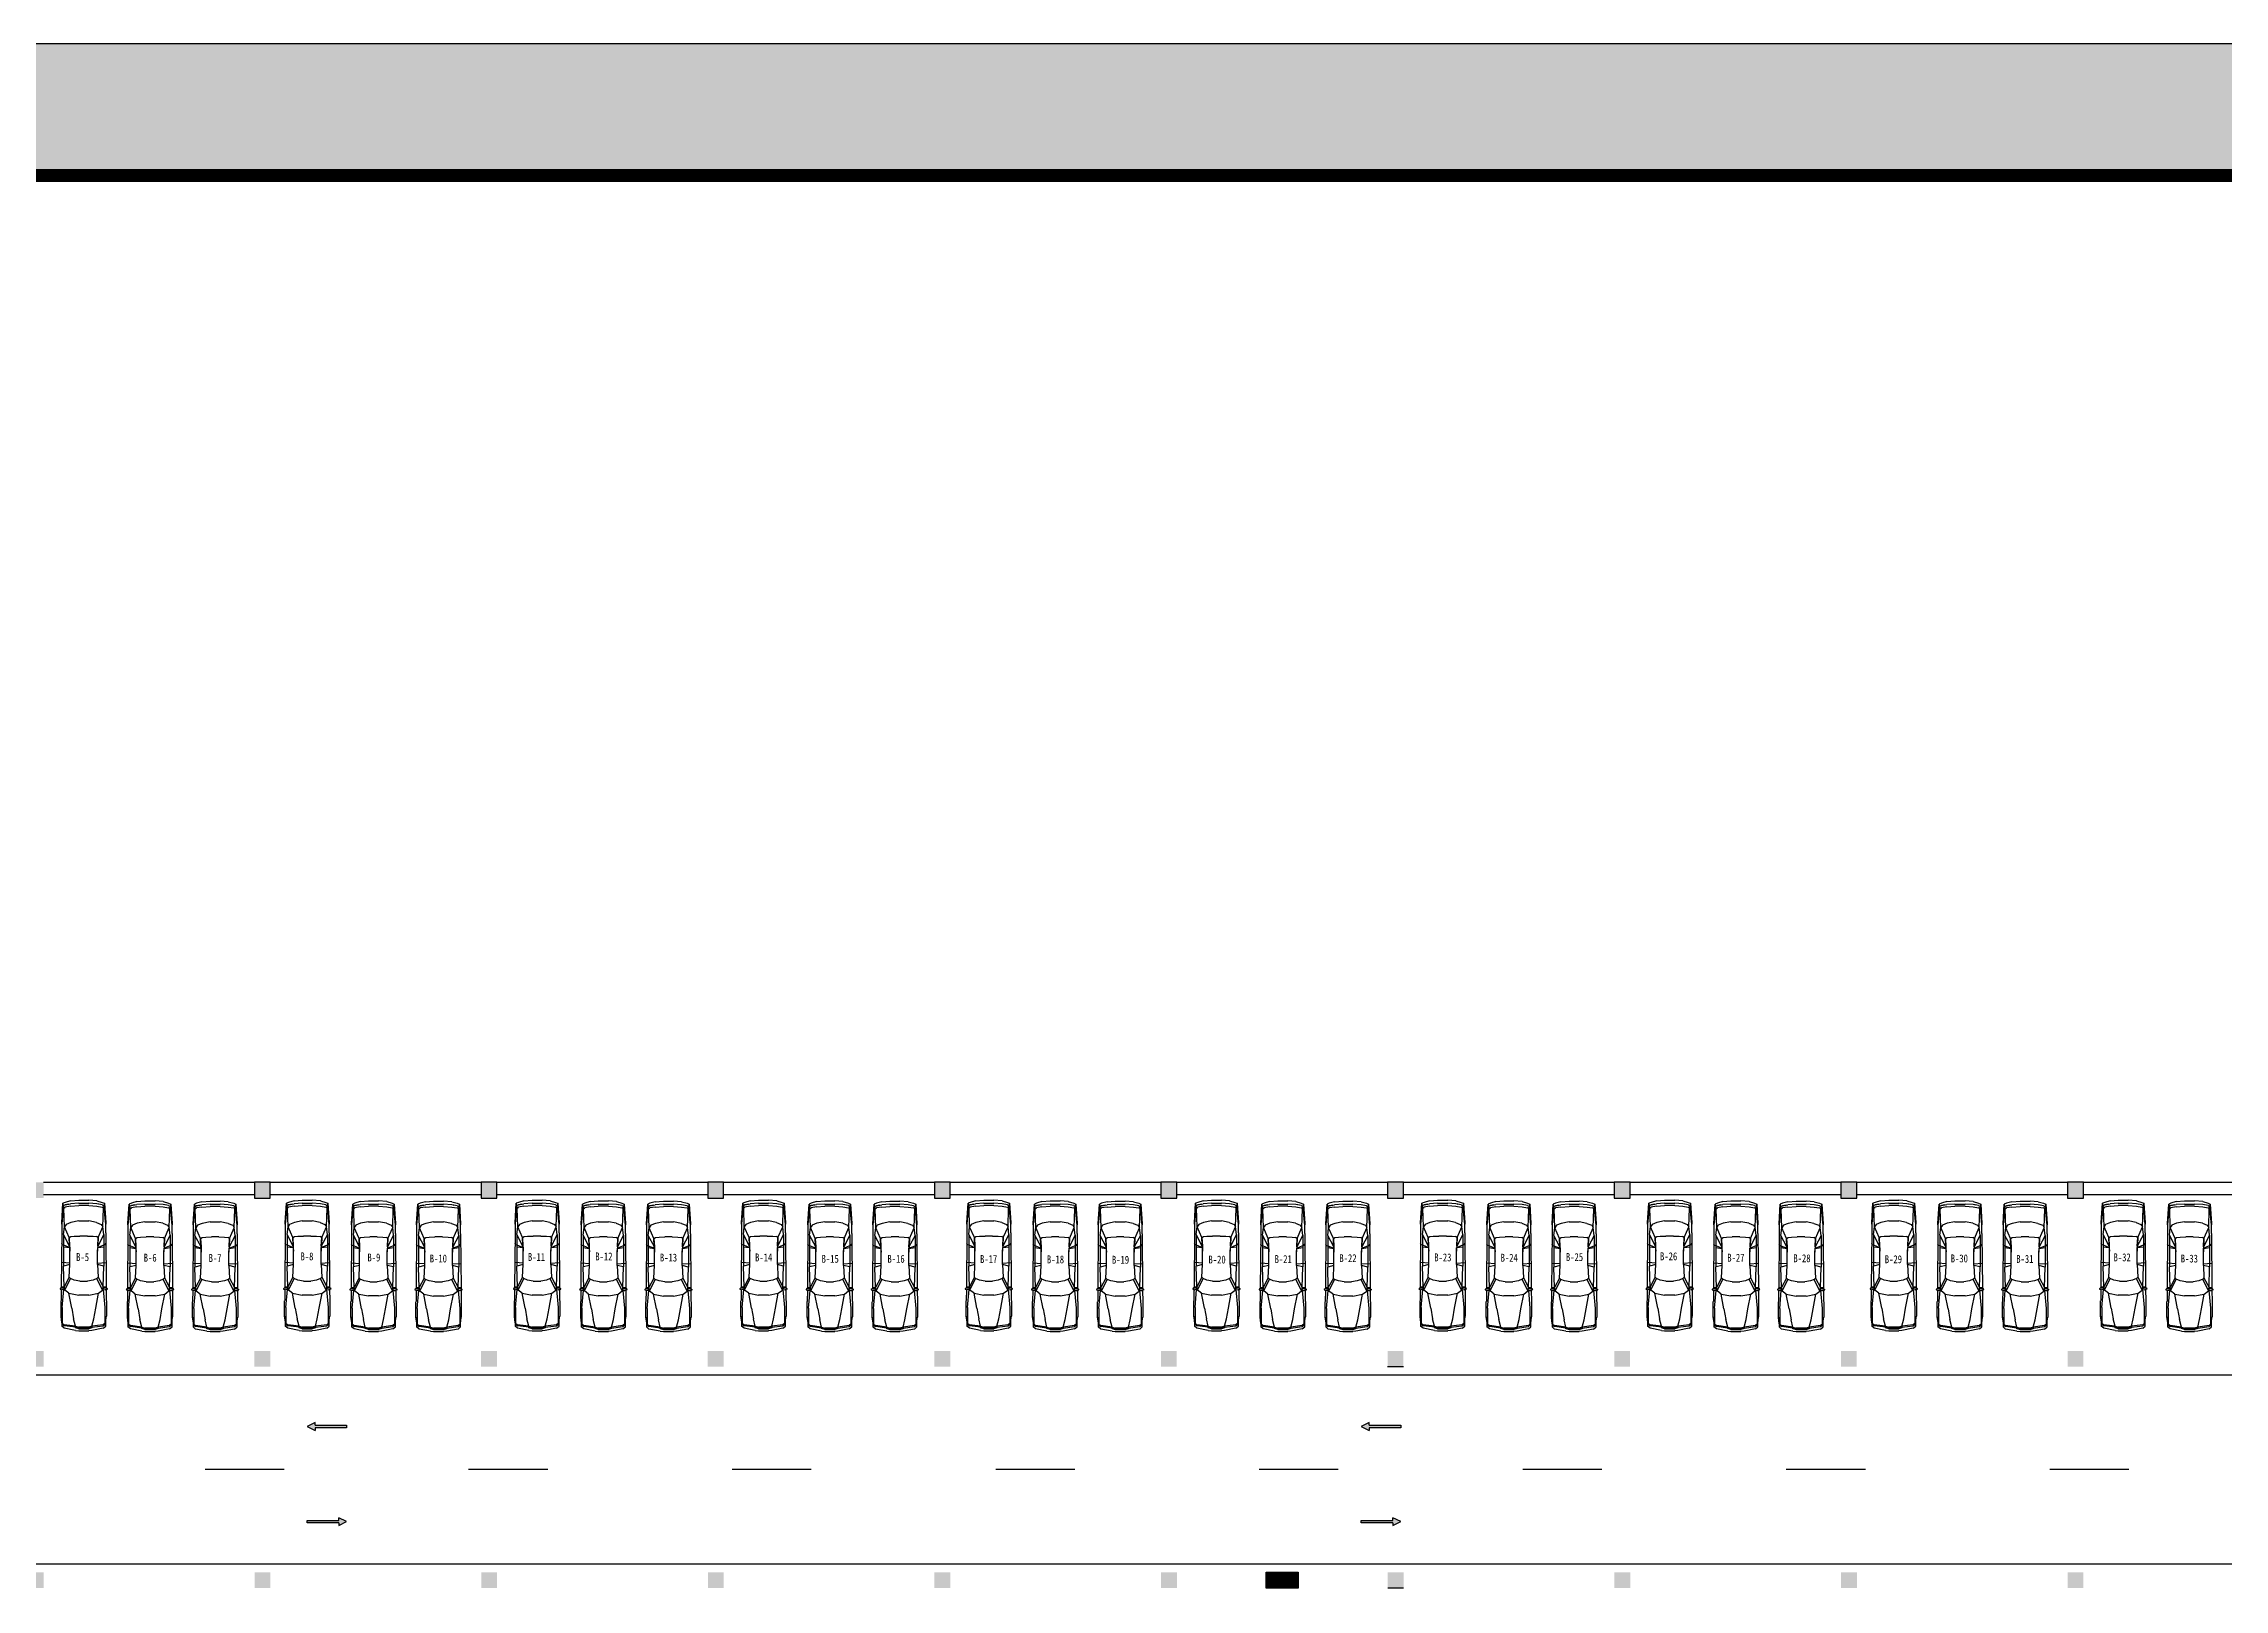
# Model space of a CAD drawing. Extents: x -266505272703 to 7385419, y -354256 to 107640740655.
# Drawn here: x 3563073 to 3645824, y 7610 to 66244 of the extents above; entities that cross this region are included whole.
import ezdxf

# ---------------------------------------------------------------- set-up
doc = ezdxf.new("R2010")
doc.units = 0
doc.header["$LTSCALE"] = 1000
for name, color, linetype in [('jb1', 42, 'Continuous'), ('PUB_TEXT', 7, 'Continuous'), ('QC', 8, 'Continuous'), ('图框', 6, 'Continuous'), ('图框图层', 30, 'Continuous'), ('红线', 1, 'Continuous')]:
    doc.layers.add(name, color=color, linetype=linetype)
doc.styles.get("Standard").update_dxf_attribs({"font": 'rs.shx', "bigfont": 'hztxt.shx'})
doc.styles.add('STYLE2', font='NSimSun.ttf', dxfattribs={"width": 0.8})

# ---------------------------------------------------------------- blocks, each defined once
blk = doc.blocks.new('*U27')
at = {"layer": '图框图层'}
blk.add_lwpolyline([(0, 0), (0, 420500), (594500, 420500), (594500, 0)], close=True, dxfattribs=at)
blk.add_lwpolyline([(12500, 415500, 500, 500, 0), (12500, 5000, 500, 500, 0), (589500, 5000, 500, 500, 0), (589500, 415500, 500, 500, 0)], format="xyseb", close=True, dxfattribs=at)
blk = doc.blocks.new('M_F27')
for p, q in [((-2389, 824), (-1610, 874)), ((-2389, 824), (-1560, 874)), ((-1560, 874), (-2212, 815)), ((-1560, 874), (-1660, 862)), ((-1208, 874), (-1610, 874)), ((-1208, 874), (980, 889)), ((-743, 849), (-793, 874)), ((-2, 547), (-27, 877)), ((941, 773), (941, 874)), ((980, 902), (995, 790)), ((980, 790), (980, 898)), ((984, 905), (1020, 939)), ((1036, 935), (1062, 857)), ((1051, 889), (1497, 893)), ((1506, 899), (2121, 899)), ((2272, 876), (2121, 899)), ((2272, 876), (2272, 874)), ((2437, 851), (2272, 876)), ((2511, 874), (2287, 874)), ((2511, 874), (2450, 850)), ((2599, 773), (2511, 874)), ((-2489, 522), (-2514, 196)), ((-2514, -206), (-2514, 196)), ((-2489, 522), (-2426, 736)), ((-2426, 736), (-2389, 824)), ((-2264, 812), (-2389, 824)), ((-2364, 522), (-2389, 196)), ((-2389, -206), (-2389, 196)), ((-2326, 736), (-2364, 522)), ((-2326, 736), (-2351, 596)), ((-2351, 594), (-2351, 596)), ((-2326, 736), (-2288, 811)), ((-2301, 196), (-2276, 522)), ((-2301, 196), (-2301, -206)), ((-2200, 786), (-2288, 811)), ((-2276, 522), (-2238, 736)), ((-2200, 786), (-2238, 736)), ((-2208, 815), (-2211, 814)), ((-1660, 862), (-2208, 815)), ((-1446, 761), (-2200, 786)), ((-1622, 510), (-1685, 196)), ((-1685, -206), (-1685, 196)), ((-1622, 510), (-1547, 698)), ((-1617, 869), (-1620, 866)), ((-1547, 698), (-1446, 761)), ((-1145, 799), (-1446, 761)), ((-1019, 572), (-1446, 761)), ((-1145, 799), (-682, 557)), ((-1145, 799), (124, 799)), ((-1082, 145), (-1070, 371)), ((-1082, 145), (-1082, -156)), ((-1070, 371), (-1057, 510)), ((-1019, 572), (-1057, 510)), ((-680, 556), (-1019, 572)), ((-1019, 572), (-479, 547)), ((-730, 799), (-743, 849)), ((-630, 555), (-730, 799)), ((-680, 556), (-630, 555)), ((-642, 799), (-605, 554)), ((-605, 554), (-630, 555)), ((-479, 547), (-605, 554)), ((61, 547), (-479, 547)), ((124, 799), (61, 547)), ((61, 547), (564, 572)), ((941, 773), (124, 799)), ((564, 572), (941, 773)), ((564, 572), (614, 522)), ((1079, 748), (614, 522)), ((614, 522), (677, 371)), ((677, 371), (714, 145)), ((714, -156), (714, 145)), ((983, 777), (941, 773)), ((941, 773), (987, 765)), ((995, 790), (980, 790)), ((980, 790), (992, 746)), ((992, 746), (1021, 747)), ((995, 790), (1022, 746)), ((1022, 748), (995, 790)), ((1021, 747), (1022, 748)), ((1053, 768), (1022, 746)), ((1036, 756), (1079, 748)), ((1057, 776), (1062, 857)), ((1770, 849), (1058, 784)), ((1204, 585), (1079, 748)), ((1795, 472), (1204, 585)), ((1280, 196), (1204, 585)), ((1280, 196), (1280, -206)), ((2461, 849), (1770, 849)), ((2222, 397), (1795, 472)), ((2523, 321), (2222, 397)), ((2398, 849), (2461, 773)), ((2437, 850), (2433, 851)), ((2498, 773), (2436, 849)), ((2461, 773), (2523, 321)), ((2561, 321), (2498, 773)), ((2523, 321), (2586, 321)), ((2523, 321), (2561, 196)), ((2580, 196), (2542, 321)), ((2561, 196), (2561, -206)), ((2611, 196), (2574, 321)), ((2580, 321), (2618, 196)), ((2580, 196), (2580, -206)), ((2599, 773), (2687, 321)), ((2611, 196), (2611, -206)), ((2618, -206), (2618, 196)), ((2687, 321), (2699, 196)), ((2699, -206), (2699, 196)), ((-2489, -533), (-2514, -206)), ((-2489, -533), (-2426, -747)), ((-2426, -747), (-2389, -835)), ((-2389, -206), (-2364, -533)), ((-2389, -835), (-2264, -823)), ((-1560, -885), (-2389, -835)), ((-1610, -885), (-2389, -835)), ((-2326, -747), (-2364, -533)), ((-2351, -607), (-2351, -605)), ((-2351, -607), (-2326, -747)), ((-2326, -747), (-2288, -822)), ((-2276, -533), (-2301, -206)), ((-2288, -822), (-2200, -797)), ((-2276, -533), (-2238, -747)), ((-2200, -797), (-2238, -747)), ((-2212, -826), (-1560, -885)), ((-2208, -826), (-2211, -825)), ((-1660, -872), (-2208, -826)), ((-1446, -772), (-2200, -797)), ((-1685, -206), (-1622, -520)), ((-1622, -520), (-1547, -709)), ((-1547, -709), (-1446, -772)), ((-1019, -583), (-1446, -772)), ((-1145, -809), (-1446, -772)), ((-682, -568), (-1145, -809)), ((-1145, -809), (124, -809)), ((-1070, -382), (-1082, -156)), ((-1057, -520), (-1070, -382)), ((-1019, -583), (-1057, -520)), ((-479, -558), (-1019, -583)), ((-1019, -583), (-680, -567)), ((-743, -860), (-793, -885)), ((-743, -860), (-730, -809)), ((-730, -809), (-630, -566)), ((-680, -567), (-682, -568)), ((-680, -567), (-630, -566)), ((-605, -565), (-642, -809)), ((-630, -566), (-605, -565)), ((-605, -565), (-479, -558)), ((61, -558), (-479, -558)), ((-2, -558), (-27, -884)), ((61, -558), (124, -809)), ((564, -583), (61, -558)), ((941, -784), (124, -809)), ((614, -533), (564, -583)), ((564, -583), (941, -784)), ((677, -382), (614, -533)), ((1079, -759), (614, -533)), ((714, -156), (677, -382)), ((987, -776), (941, -784)), ((983, -788), (941, -784)), ((941, -885), (941, -784)), ((992, -757), (980, -800)), ((995, -800), (980, -800)), ((995, -800), (980, -913)), ((980, -909), (980, -800)), ((992, -757), (1021, -758)), ((995, -800), (1022, -757)), ((1022, -758), (995, -800)), ((1021, -758), (1022, -758)), ((1022, -757), (1053, -779)), ((1036, -767), (1079, -759)), ((1036, -946), (1062, -867)), ((1057, -787), (1062, -867)), ((1770, -860), (1058, -795)), ((1204, -596), (1079, -759)), ((1204, -596), (1280, -206)), ((1795, -483), (1204, -596)), ((1770, -860), (2461, -860)), ((1795, -483), (2222, -407)), ((2523, -332), (2222, -407)), ((2437, -861), (2272, -887)), ((2398, -860), (2461, -784)), ((2436, -860), (2498, -784)), ((2437, -861), (2436, -860)), ((2450, -861), (2511, -885)), ((2523, -332), (2461, -784)), ((2561, -332), (2498, -784)), ((2599, -784), (2511, -885)), ((2523, -332), (2561, -206)), ((2586, -332), (2523, -332)), ((2580, -206), (2542, -332)), ((2618, -6), (2561, -6)), ((2574, -332), (2611, -206)), ((2618, -206), (2580, -332)), ((2687, -332), (2599, -784)), ((2687, -332), (2699, -206)), ((-1560, -885), (-1660, -872)), ((-1621, -877), (-1617, -880)), ((-1610, -885), (-1208, -885)), ((-1208, -885), (980, -900)), ((984, -916), (1020, -950)), ((1051, -901), (1497, -904)), ((2121, -910), (1506, -910)), ((2121, -910), (2272, -887)), ((2270, -887), (2121, -910)), ((2272, -885), (2272, -887)), ((2285, -885), (2511, -885))]:
    blk.add_line(p, q)
for centre, start, end in [((990, 898), 132.96497, 179.74535), ((1027, 932), 18.15727, 132.96497), ((1047, 776), 305.15418, 356.86364), ((1047, -787), 3.17983, 54.84582), ((990, -909), 180.25465, 227.03503), ((1027, -942), 227.03503, 341.84273)]:
    blk.add_arc(centre, 10, start, end)
at = {"width": 0.8, "flags": 9}
for tag in ['XSIZE', 'YSIZE']:
    blk.add_attdef(tag, (0, 0), '', height=0.5, dxfattribs=at)

msp = doc.modelspace()

# ---------------------------------------------------------------- hatches: boundary and pattern name
at = {"layer": 'jb1', "linetype": 'ByBlock'}
h = msp.add_hatch(color=256, dxfattribs=at)
h.paths.add_polyline_path([(3207028, 61244), (3207028, -349256), (3784028, -349256), (3784028, 61244)], flags=16)
h.paths.add_polyline_path([(3194528, -354256), (3194528, 66244), (3789028, 66244), (3789028, -354256)])
h.paths.add_polyline_path([(3205987, -18360), (3205987, -12971), (3203126, -12971), (3203126, -18360)], flags=24)
h.paths.add_polyline_path([(3201099, -18348), (3201099, -12948), (3198270, -12948), (3198270, -18348)], flags=24)
edge = h.paths.add_edge_path(flags=16)
edge.add_line((3207028, 61244), (3197028, 61244))
edge.add_line((3197028, 61244), (3197028, -23256))
edge.add_line((3197028, -23256), (3207028, -23256))
edge = h.paths.add_edge_path(flags=16)
edge.add_line((3202028, 61244), (3202028, -18256))
h.paths.add_polyline_path([(3201021, -22371), (3201021, -20286), (3198223, -20286), (3198223, -22371)], flags=24)
h.paths.add_polyline_path([(3205457, -22424), (3205457, -20318), (3202722, -20318), (3202722, -22424)], flags=24)
edge = h.paths.add_edge_path(flags=0)
edge.add_line((3197028, -18256), (3207028, -18256))
edge = h.paths.add_edge_path(flags=0)
edge.add_line((3197028, -10756), (3207028, -10756))
edge = h.paths.add_edge_path(flags=0)
edge.add_line((3197028, 744), (3207028, 744))
h.paths.add_polyline_path([(3205940, 8359), (3205940, 13623), (3203017, 13623), (3203017, 8359)], flags=24)
h.paths.add_polyline_path([(3200990, 8419), (3200990, 12965), (3198161, 12965), (3198161, 8419)], flags=24)
edge = h.paths.add_edge_path(flags=0)
edge.add_line((3197028, 8244), (3207028, 8244))
edge = h.paths.add_edge_path(flags=0)
edge.add_line((3197028, 15744), (3207028, 15744))
h.paths.add_polyline_path([(3201180, 34865), (3201180, 40170), (3198382, 40170), (3198382, 34865)], flags=24)
h.paths.add_polyline_path([(3205969, 34786), (3205969, 39997), (3203329, 39997), (3203329, 34786)], flags=24)
edge = h.paths.add_edge_path(flags=0)
edge.add_line((3197028, 27244), (3207028, 27244))
edge = h.paths.add_edge_path(flags=0)
edge.add_line((3197028, 34744), (3207028, 34744))
edge = h.paths.add_edge_path(flags=0)
edge.add_line((3197028, 42244), (3207028, 42244))
edge = h.paths.add_edge_path(flags=0)
edge.add_line((3197028, 53744), (3207028, 53744))
edge = h.paths.add_edge_path(flags=0)
edge.add_line((3504528, -349256), (3504528, -335256))
edge.add_line((3504528, -335256), (3784028, -335256))
edge = h.paths.add_edge_path(flags=0)
edge.add_line((3580028, -344756), (3670028, -344756))
edge = h.paths.add_edge_path(flags=0)
edge.add_line((3580028, -340256), (3670028, -340256))
h.paths.add_polyline_path([(3580921, -339322), (3586279, -339322), (3586279, -336555), (3580921, -336555)], flags=8)
h.paths.add_polyline_path([(3581167, -348327), (3586242, -348327), (3586242, -345529), (3581167, -345529)], flags=8)
edge = h.paths.add_edge_path(flags=0)
edge.add_line((3511834, -341564), (3511834, -341020))
edge = h.paths.add_edge_path(flags=0)
edge.add_line((3518840, -341020), (3518840, -341564))
edge = h.paths.add_edge_path(flags=0)
edge.add_line((3517008, -341564), (3517008, -341020))
edge = h.paths.add_edge_path(flags=0)
edge.add_arc((3515337, -341290), 439, 0, 360)
edge = h.paths.add_edge_path(flags=0)
edge.add_arc((3515337, -341290), 952, 0, 360)
edge = h.paths.add_edge_path(flags=0)
edge.add_line((3513691, -341020), (3513691, -341564))
edge = h.paths.add_edge_path(flags=0)
edge.add_line((3580028, -349256), (3580028, -335256))
h.paths.add_polyline_path([(3528821, -347040), (3562658, -347040), (3562658, -344592), (3528821, -344592)], flags=8)
edge = h.paths.add_edge_path(flags=0)
edge.add_arc((3514570, -346293), 254, 23.86714, 164.02526)
edge = h.paths.add_edge_path(flags=0)
edge.add_line((3514326, -346552), (3514326, -346775))
edge.add_line((3514326, -346775), (3514216, -346775))
edge.add_line((3514216, -346775), (3514216, -346328))
edge = h.paths.add_edge_path(flags=0)
edge.add_line((3514216, -346258), (3514216, -345945))
edge.add_line((3514216, -345945), (3514326, -345945))
edge.add_line((3514326, -345945), (3514326, -346034))
edge = h.paths.add_edge_path(flags=0)
edge.add_line((3513019, -343617), (3515077, -343617))
edge = h.paths.add_edge_path(flags=0)
edge.add_line((3515077, -344162), (3513019, -344162))
edge = h.paths.add_edge_path(flags=0)
edge.add_line((3513019, -341564), (3513019, -343617))
edge = h.paths.add_edge_path(flags=0)
edge.add_line((3512499, -343617), (3512499, -341564))
edge = h.paths.add_edge_path(flags=0)
edge.add_line((3513019, -344830), (3512499, -344830))
h.paths.add_polyline_path([(3512811, -345945), (3512918, -345945), (3512918, -346778), (3512811, -346778)], flags=0)
h.paths.add_polyline_path([(3512802, -345680), (3512915, -345680), (3512915, -345855), (3512802, -345855)], flags=0)
edge = h.paths.add_edge_path(flags=0)
edge.add_line((3512499, -344830), (3512499, -344162))
edge = h.paths.add_edge_path(flags=0)
edge.add_line((3511834, -343617), (3512499, -343617))
edge = h.paths.add_edge_path(flags=0)
edge.add_line((3511834, -344162), (3511834, -343617))
edge = h.paths.add_edge_path(flags=0)
edge.add_line((3512499, -344162), (3511834, -344162))
edge = h.paths.add_edge_path(flags=0)
edge.add_line((3512484, -346058), (3512484, -346775))
edge.add_line((3512484, -346775), (3512370, -346775))
edge.add_line((3512370, -346775), (3512370, -346058))
edge = h.paths.add_edge_path(flags=0)
edge.add_line((3512370, -346058), (3512213, -346058))
edge.add_line((3512213, -346058), (3512213, -345948))
edge.add_line((3512213, -345948), (3512370, -345948))
edge = h.paths.add_edge_path(flags=0)
edge.add_line((3512370, -345948), (3512370, -345683))
edge.add_line((3512370, -345683), (3512484, -345683))
edge.add_line((3512484, -345683), (3512484, -345948))
edge = h.paths.add_edge_path(flags=0)
edge.add_line((3512484, -345948), (3512641, -345948))
edge.add_line((3512641, -345948), (3512641, -346058))
edge.add_line((3512641, -346058), (3512484, -346058))
edge = h.paths.add_edge_path(flags=0)
edge.add_line((3513019, -344162), (3513019, -344830))
edge = h.paths.add_edge_path(flags=0)
edge.add_arc((3514570, -346293), 356, 174.3933, 185.6067)
edge = h.paths.add_edge_path(flags=0)
edge.add_arc((3513552, -346367), 312, 10.97394, 349.02606)
edge = h.paths.add_edge_path(flags=0)
edge.add_line((3513859, -346308), (3513859, -346427))
edge = h.paths.add_edge_path(flags=0)
edge.add_arc((3513552, -346367), 428, 44.28849, 315.71151)
edge = h.paths.add_edge_path(flags=0)
edge.add_line((3513859, -346068), (3513859, -345945))
edge.add_line((3513859, -345945), (3513978, -345945))
edge.add_line((3513978, -345945), (3513978, -346781))
edge.add_line((3513978, -346781), (3513859, -346781))
edge.add_line((3513859, -346781), (3513859, -346666))
edge = h.paths.add_edge_path(flags=0)
edge.add_line((3512499, -341564), (3511834, -341564))
edge = h.paths.add_edge_path(flags=0)
edge.add_line((3513691, -341564), (3513019, -341564))
edge = h.paths.add_edge_path(flags=0)
edge.add_line((3518197, -341564), (3518197, -343617))
edge = h.paths.add_edge_path(flags=0)
edge.add_line((3517677, -343617), (3517677, -341564))
edge = h.paths.add_edge_path(flags=0)
edge.add_line((3518865, -344162), (3518197, -344162))
edge = h.paths.add_edge_path(flags=0)
edge.add_line((3518197, -343617), (3518865, -343617))
edge = h.paths.add_edge_path(flags=0)
edge.add_line((3518197, -344162), (3518197, -344830))
edge = h.paths.add_edge_path(flags=0)
edge.add_line((3518865, -343617), (3518865, -344162))
edge = h.paths.add_edge_path(flags=0)
edge.add_line((3515597, -342974), (3515597, -343617))
edge = h.paths.add_edge_path(flags=0)
edge.add_line((3515077, -342974), (3515597, -342974))
edge = h.paths.add_edge_path(flags=0)
edge.add_line((3515077, -343617), (3515077, -342974))
edge = h.paths.add_edge_path(flags=0)
edge.add_line((3515597, -343617), (3517677, -343617))
edge = h.paths.add_edge_path(flags=0)
edge.add_line((3517677, -344830), (3517677, -344162))
edge = h.paths.add_edge_path(flags=0)
edge.add_line((3517677, -344162), (3515597, -344162))
edge = h.paths.add_edge_path(flags=0)
edge.add_line((3515077, -344805), (3515077, -344162))
edge = h.paths.add_edge_path(flags=0)
edge.add_line((3515597, -344805), (3515077, -344805))
edge = h.paths.add_edge_path(flags=0)
edge.add_line((3515597, -344162), (3515597, -344805))
edge = h.paths.add_edge_path(flags=0)
edge.add_line((3518197, -344830), (3517677, -344830))
edge = h.paths.add_edge_path(flags=0)
edge.add_arc((3518301, -346289), 254, 23.86714, 164.02526)
edge = h.paths.add_edge_path(flags=0)
edge.add_line((3518057, -346219), (3518057, -346359))
edge = h.paths.add_edge_path(flags=0)
edge.add_line((3518057, -346359), (3518057, -346548))
edge = h.paths.add_edge_path(flags=0)
edge.add_line((3518057, -346548), (3518057, -346771))
edge.add_line((3518057, -346771), (3517947, -346771))
edge.add_line((3517947, -346771), (3517947, -346324))
edge = h.paths.add_edge_path(flags=0)
edge.add_arc((3518301, -346289), 356, 174.3933, 185.6067)
edge = h.paths.add_edge_path(flags=0)
edge.add_line((3517947, -346255), (3517947, -345941))
edge.add_line((3517947, -345941), (3518057, -345941))
edge.add_line((3518057, -345941), (3518057, -346030))
edge = h.paths.add_edge_path(flags=0)
edge.add_arc((3518301, -346289), 356, 11.90544, 133.29691)
edge = h.paths.add_edge_path(flags=0)
edge.add_line((3518649, -346216), (3518649, -346771))
edge.add_line((3518649, -346771), (3518533, -346771))
edge.add_line((3518533, -346771), (3518533, -346559))
edge = h.paths.add_edge_path(flags=0)
edge.add_line((3518533, -346392), (3518533, -346559))
edge = h.paths.add_edge_path(flags=0)
edge.add_line((3518533, -346392), (3518533, -346187))
edge = h.paths.add_edge_path(flags=0)
edge.add_arc((3517283, -346363), 312, 10.97394, 349.02606)
edge = h.paths.add_edge_path(flags=0)
edge.add_line((3517590, -346304), (3517590, -346423))
edge = h.paths.add_edge_path(flags=0)
edge.add_arc((3517283, -346363), 428, 44.28849, 315.71151)
edge = h.paths.add_edge_path(flags=0)
edge.add_line((3517590, -346064), (3517590, -345941))
edge.add_line((3517590, -345941), (3517709, -345941))
edge.add_line((3517709, -345941), (3517709, -346777))
edge.add_line((3517709, -346777), (3517590, -346777))
edge.add_line((3517590, -346777), (3517590, -346663))
edge = h.paths.add_edge_path(flags=0)
edge.add_line((3516060, -346333), (3516060, -346166))
edge = h.paths.add_edge_path(flags=0)
edge.add_line((3516060, -346333), (3516060, -346538))
edge = h.paths.add_edge_path(flags=0)
edge.add_arc((3516292, -346436), 254, 203.86714, 344.02526)
edge = h.paths.add_edge_path(flags=0)
edge.add_line((3516537, -346505), (3516537, -346366))
edge = h.paths.add_edge_path(flags=0)
edge.add_line((3516537, -346366), (3516537, -346176))
edge = h.paths.add_edge_path(flags=0)
edge.add_line((3516537, -346176), (3516537, -345954))
edge.add_line((3516537, -345954), (3516647, -345954))
edge.add_line((3516647, -345954), (3516647, -346401))
edge = h.paths.add_edge_path(flags=0)
edge.add_arc((3516292, -346436), 356, 354.3933, 365.6067)
edge = h.paths.add_edge_path(flags=0)
edge.add_line((3516647, -346470), (3516647, -346784))
edge.add_line((3516647, -346784), (3516537, -346784))
edge.add_line((3516537, -346784), (3516537, -346695))
edge = h.paths.add_edge_path(flags=0)
edge.add_arc((3516292, -346436), 356, 191.90544, 313.29691)
edge = h.paths.add_edge_path(flags=0)
edge.add_line((3515944, -346509), (3515944, -345954))
edge.add_line((3515944, -345954), (3516060, -345954))
edge.add_line((3516060, -345954), (3516060, -346166))
h.paths.add_polyline_path([(3515258, -347039), (3515371, -346773), (3515050, -345951), (3515179, -345951), (3515429, -346606), (3515696, -345947), (3515822, -345947), (3515379, -347039)], flags=0)
edge = h.paths.add_edge_path(flags=0)
edge.add_line((3514326, -346223), (3514326, -346363))
edge = h.paths.add_edge_path(flags=0)
edge.add_line((3514326, -346363), (3514326, -346552))
edge = h.paths.add_edge_path(flags=0)
edge.add_arc((3514570, -346293), 356, 11.90544, 133.29691)
edge = h.paths.add_edge_path(flags=0)
edge.add_line((3514918, -346220), (3514918, -346775))
edge.add_line((3514918, -346775), (3514802, -346775))
edge.add_line((3514802, -346775), (3514802, -346563))
edge = h.paths.add_edge_path(flags=0)
edge.add_line((3514802, -346396), (3514802, -346563))
edge = h.paths.add_edge_path(flags=0)
edge.add_line((3514802, -346396), (3514802, -346190))
edge = h.paths.add_edge_path(flags=0)
edge.add_line((3518840, -341564), (3518197, -341564))
edge = h.paths.add_edge_path(flags=0)
edge.add_line((3517677, -341564), (3517008, -341564))
h.paths.add_polyline_path([(3580874, -344098), (3586179, -344098), (3586179, -341300), (3580874, -341300)], flags=8)
edge = h.paths.add_edge_path(flags=0)
edge.add_line((3515077, -338991), (3513019, -338991))
edge = h.paths.add_edge_path(flags=0)
edge.add_line((3513019, -338447), (3515077, -338447))
edge = h.paths.add_edge_path(flags=0)
edge.add_line((3512499, -337779), (3513019, -337779))
edge = h.paths.add_edge_path(flags=0)
edge.add_line((3511834, -338447), (3512499, -338447))
edge = h.paths.add_edge_path(flags=0)
edge.add_line((3511834, -338991), (3511834, -338447))
edge = h.paths.add_edge_path(flags=0)
edge.add_line((3512499, -338991), (3511834, -338991))
edge = h.paths.add_edge_path(flags=0)
edge.add_line((3512499, -338447), (3512499, -337779))
edge = h.paths.add_edge_path(flags=0)
edge.add_line((3511834, -341020), (3512499, -341020))
edge = h.paths.add_edge_path(flags=0)
edge.add_line((3512499, -341020), (3512499, -338991))
edge = h.paths.add_edge_path(flags=0)
edge.add_line((3513019, -337779), (3513019, -338447))
edge = h.paths.add_edge_path(flags=0)
edge.add_line((3513019, -341020), (3513691, -341020))
edge = h.paths.add_edge_path(flags=0)
edge.add_line((3513019, -338991), (3513019, -341020))
edge = h.paths.add_edge_path(flags=0)
edge.add_line((3518865, -338991), (3518197, -338991))
edge = h.paths.add_edge_path(flags=0)
edge.add_line((3518197, -338447), (3518865, -338447))
edge = h.paths.add_edge_path(flags=0)
edge.add_line((3518197, -337779), (3518197, -338447))
edge = h.paths.add_edge_path(flags=0)
edge.add_line((3518865, -338447), (3518865, -338991))
edge = h.paths.add_edge_path(flags=0)
edge.add_line((3517677, -338991), (3515622, -338991))
edge = h.paths.add_edge_path(flags=0)
edge.add_line((3515077, -339634), (3515077, -338991))
edge = h.paths.add_edge_path(flags=0)
edge.add_line((3515622, -339634), (3515077, -339634))
edge = h.paths.add_edge_path(flags=0)
edge.add_line((3515622, -338991), (3515622, -339634))
edge = h.paths.add_edge_path(flags=0)
edge.add_line((3515622, -337804), (3515622, -338447))
edge = h.paths.add_edge_path(flags=0)
edge.add_line((3515077, -337804), (3515622, -337804))
edge = h.paths.add_edge_path(flags=0)
edge.add_line((3515077, -338447), (3515077, -337804))
edge = h.paths.add_edge_path(flags=0)
edge.add_line((3515622, -338447), (3517677, -338447))
edge = h.paths.add_edge_path(flags=0)
edge.add_line((3517677, -338447), (3517677, -337779))
edge = h.paths.add_edge_path(flags=0)
edge.add_line((3517677, -337779), (3518197, -337779))
edge = h.paths.add_edge_path(flags=0)
edge.add_line((3518197, -341020), (3518840, -341020))
edge = h.paths.add_edge_path(flags=0)
edge.add_line((3517008, -341020), (3517677, -341020))
edge = h.paths.add_edge_path(flags=0)
edge.add_line((3517677, -341020), (3517677, -338991))
edge = h.paths.add_edge_path(flags=0)
edge.add_line((3518197, -338991), (3518197, -341020))
h.paths.add_polyline_path([(3748525, -351778), (3760192, -351778), (3760192, -349903), (3748525, -349903)], flags=24)
edge = h.paths.add_edge_path(flags=0)
edge.add_line((3710028, -342256), (3784028, -342256))
edge = h.paths.add_edge_path(flags=0)
edge.add_line((3601028, -335256), (3601028, -349256))
edge = h.paths.add_edge_path(flags=0)
edge.add_line((3589528, -335256), (3589528, -349256))
edge = h.paths.add_edge_path(flags=0)
edge.add_line((3612528, -335256), (3612528, -349256))
edge = h.paths.add_edge_path(flags=0)
edge.add_line((3624028, -335256), (3624028, -349256))
edge = h.paths.add_edge_path(flags=0)
edge.add_line((3647028, -335256), (3647028, -349256))
edge = h.paths.add_edge_path(flags=0)
edge.add_line((3635528, -335256), (3635528, -349256))
edge = h.paths.add_edge_path(flags=0)
edge.add_line((3658528, -335256), (3658528, -349256))
edge = h.paths.add_edge_path(flags=0)
edge.add_line((3670028, -335256), (3670028, -349256))
h.paths.add_polyline_path([(3711053, -341578), (3716432, -341578), (3716432, -338749), (3711053, -338749)], flags=8)
edge = h.paths.add_edge_path(flags=0)
edge.add_line((3710028, -335256), (3710028, -349256))
edge = h.paths.add_edge_path(flags=0)
edge.add_line((3720028, -335256), (3720028, -349256))
h.paths.add_polyline_path([(3711079, -345640), (3716406, -345640), (3716406, -342968), (3711079, -342968)], flags=8)
h.paths.add_polyline_path([(3711053, -348311), (3716432, -348311), (3716432, -345482), (3711053, -345482)], flags=8)
h.paths.add_polyline_path([(3624911, -339311), (3632210, -339311), (3632210, -336482), (3624911, -336482)], flags=8)
h.paths.add_polyline_path([(3602005, -339364), (3609221, -339364), (3609221, -336472), (3602005, -336472)], flags=8)
h.paths.add_polyline_path([(3590516, -339353), (3597689, -339353), (3597689, -336524), (3590516, -336524)], flags=8)
h.paths.add_polyline_path([(3613157, -339384), (3619486, -339384), (3619486, -336493), (3613157, -336493)], flags=8)
h.paths.add_polyline_path([(3647932, -339290), (3655148, -339290), (3655148, -336587), (3647932, -336587)], flags=8)
h.paths.add_polyline_path([(3636077, -339384), (3642406, -339384), (3642406, -336493), (3636077, -336493)], flags=8)
h.paths.add_polyline_path([(3659500, -339327), (3666558, -339327), (3666558, -336529), (3659500, -336529)], flags=8)
h.paths.add_polyline_path([(3711074, -338940), (3716222, -338940), (3716222, -336236), (3711074, -336236)], flags=8)
edge = h.paths.add_edge_path(flags=0)
edge.add_line((3760028, -335256), (3760028, -349256))
edge = h.paths.add_edge_path(flags=0)
edge.add_line((3770028, -335256), (3770028, -349256))
h.paths.add_polyline_path([(3761611, -342149), (3766706, -342149), (3766706, -339414), (3761611, -339414)], flags=8)
h.paths.add_polyline_path([(3768122, -351862), (3777724, -351862), (3777724, -349980), (3768122, -349980)], flags=24)
edge = h.paths.add_edge_path(flags=0)
edge.add_line((3760028, -345756), (3784028, -345756))
h.paths.add_polyline_path([(3761437, -348959), (3766512, -348959), (3766512, -346162), (3761437, -346162)], flags=8)
h.paths.add_polyline_path([(3761482, -345773), (3766693, -345773), (3766693, -342881), (3761482, -342881)], flags=8)
edge = h.paths.add_edge_path(flags=0)
edge.add_line((3760028, -338756), (3784028, -338756))
h.paths.add_polyline_path([(3761355, -338711), (3766723, -338711), (3766723, -335787), (3761355, -335787)], flags=8)
h.paths.add_polyline_path([(3732909, -341175), (3744153, -341175), (3744153, -336791), (3732909, -336791)], flags=8)
h.paths.add_polyline_path([(3774282, -341950), (3776471, -341950), (3776471, -339865), (3774282, -339865)], flags=8)
h.paths.add_polyline_path([(3681133, -345871), (3701185, -345871), (3701185, -340511), (3681133, -340511)], flags=8)
h.paths.add_polyline_path([(3444535, -317388), (3497618, -317388), (3497618, -307471), (3444535, -307471)], flags=8)
h = msp.add_hatch(color=256, dxfattribs=at)
h.paths.add_polyline_path([(3553873, 22453), (3554473, 22453), (3554473, 23053), (3553873, 23053)])
h.paths.add_polyline_path([(3562473, 22453), (3563073, 22453), (3563073, 23053), (3562473, 23053)])
h.paths.add_polyline_path([(3571673, 23053), (3571073, 23053), (3571073, 22453), (3571673, 22453)])
h.paths.add_polyline_path([(3579673, 22453), (3580273, 22453), (3580273, 23053), (3579673, 23053)])
h.paths.add_polyline_path([(3588873, 22453), (3588873, 23053), (3588273, 23053), (3588273, 22453)])
h.paths.add_polyline_path([(3597473, 23053), (3596873, 23053), (3596873, 22453), (3597473, 22453)])
h = msp.add_hatch(color=256, dxfattribs=at)
h.paths.add_polyline_path([(3605473, 22453), (3606073, 22453), (3606073, 23053), (3605473, 23053)])
h.paths.add_polyline_path([(3614673, 23053), (3614073, 23053), (3614073, 22453), (3614673, 22453)])
h.paths.add_polyline_path([(3623273, 22453), (3623273, 23053), (3622673, 23053), (3622673, 22453)])
h.paths.add_polyline_path([(3631873, 22453), (3631873, 23053), (3631273, 23053), (3631273, 22453)])
h.paths.add_polyline_path([(3640473, 22453), (3640473, 23053), (3639873, 23053), (3639873, 22453)])
h = msp.add_hatch(color=256, dxfattribs=at)
h.paths.add_polyline_path([(3554473, 16053), (3553873, 16053), (3553873, 16653), (3554473, 16653)])
h.paths.add_polyline_path([(3563073, 16053), (3562473, 16053), (3562473, 16653), (3563073, 16653)])
h.paths.add_polyline_path([(3571673, 16053), (3571073, 16053), (3571073, 16653), (3571673, 16653)])
h.paths.add_polyline_path([(3580273, 16053), (3579673, 16053), (3579673, 16653), (3580273, 16653)])
h.paths.add_polyline_path([(3588873, 16053), (3588273, 16053), (3588273, 16653), (3588873, 16653)])
h.paths.add_polyline_path([(3597473, 16053), (3596873, 16053), (3596873, 16653), (3597473, 16653)])
h = msp.add_hatch(color=256, dxfattribs=at)
h.paths.add_polyline_path([(3606073, 16053), (3605473, 16053), (3605473, 16653), (3606073, 16653)])
h.paths.add_polyline_path([(3614673, 16053), (3614073, 16053), (3614073, 16653), (3614673, 16653)])
h.paths.add_polyline_path([(3623273, 16053), (3622673, 16053), (3622673, 16653), (3623273, 16653)])
h.paths.add_polyline_path([(3631873, 16053), (3631273, 16053), (3631273, 16653), (3631873, 16653)])
h.paths.add_polyline_path([(3640473, 16053), (3639873, 16053), (3639873, 16653), (3640473, 16653)])
h = msp.add_hatch(color=256, dxfattribs=at)
h.paths.add_polyline_path([(3554478, 7659), (3553878, 7659), (3553878, 8259), (3554478, 8259)])
h.paths.add_polyline_path([(3563078, 7659), (3562478, 7659), (3562478, 8259), (3563078, 8259)])
h.paths.add_polyline_path([(3571678, 7659), (3571078, 7659), (3571078, 8259), (3571678, 8259)])
h.paths.add_polyline_path([(3580278, 7659), (3579678, 7659), (3579678, 8259), (3580278, 8259)])
h.paths.add_polyline_path([(3588878, 7659), (3588278, 7659), (3588278, 8259), (3588878, 8259)])
h.paths.add_polyline_path([(3597478, 7659), (3596878, 7659), (3596878, 8259), (3597478, 8259)])
h = msp.add_hatch(color=256, dxfattribs=at)
h.paths.add_polyline_path([(3606078, 7659), (3605478, 7659), (3605478, 8259), (3606078, 8259)])
h.paths.add_polyline_path([(3614678, 7659), (3614078, 7659), (3614078, 8259), (3614678, 8259)])
h.paths.add_polyline_path([(3623278, 7659), (3622678, 7659), (3622678, 8259), (3623278, 8259)])
h.paths.add_polyline_path([(3631878, 7659), (3631278, 7659), (3631278, 8259), (3631878, 8259)])
h.paths.add_polyline_path([(3640478, 7659), (3639878, 7659), (3639878, 8259), (3640478, 8259)])
for points in [[(3610071, 8260), (3609470, 8260), (3609470, 7659), (3610071, 7659)], [(3610672, 8260), (3610071, 8260), (3610071, 7659), (3610672, 7659)]]:
    msp.add_hatch(color=256, dxfattribs=at).paths.add_polyline_path(points)
at = {"layer": '图框', "linetype": 'ByBlock'}
for points in [[(3574572, 13737), (3574572, 13837), (3573372, 13837), (3573372, 13937), (3573072, 13787), (3573372, 13637), (3573372, 13737)], [(3614572, 13737), (3614572, 13837), (3613372, 13837), (3613372, 13937), (3613072, 13787), (3613372, 13637), (3613372, 13737)], [(3573072, 10228), (3573072, 10128), (3574272, 10128), (3574272, 10028), (3574572, 10178), (3574272, 10328), (3574272, 10228)], [(3613072, 10228), (3613072, 10128), (3614272, 10128), (3614272, 10028), (3614572, 10178), (3614272, 10328), (3614272, 10228)]]:
    msp.add_hatch(color=256, dxfattribs=at).paths.add_polyline_path(points)

# ---------------------------------------------------------------- linework, layer by layer
at = {"layer": 'jb1', "linetype": 'ByBlock'}
for p, q in [((3563073, 23053), (3571073, 23053)), ((3571073, 22573), (3563073, 22573)), ((3571073, 23053), (3571073, 22453)), ((3571673, 23053), (3571073, 23053)), ((3571073, 22453), (3571673, 22453)), ((3571673, 22453), (3571673, 23053)), ((3571673, 23053), (3579673, 23053)), ((3579673, 22573), (3571673, 22573)), ((3579673, 23053), (3579673, 22453)), ((3580273, 23053), (3579673, 23053)), ((3579673, 22453), (3580273, 22453)), ((3580273, 22453), (3580273, 23053)), ((3580273, 23053), (3588273, 23053)), ((3588273, 22573), (3580273, 22573)), ((3588273, 23053), (3588273, 22453)), ((3588873, 23053), (3588273, 23053)), ((3588273, 22453), (3588873, 22453)), ((3588873, 22453), (3588873, 23053)), ((3588873, 23053), (3596873, 23053)), ((3596873, 22573), (3588873, 22573)), ((3596873, 23053), (3596873, 22453)), ((3597473, 23053), (3596873, 23053)), ((3596873, 22453), (3597473, 22453)), ((3597473, 22453), (3597473, 23053)), ((3597473, 23053), (3605473, 23053)), ((3605473, 22573), (3597473, 22573)), ((3605473, 23053), (3605473, 22453)), ((3606073, 23053), (3605473, 23053)), ((3605473, 22453), (3606073, 22453)), ((3606073, 22453), (3606073, 23053)), ((3606073, 23053), (3614073, 23053)), ((3614073, 22573), (3606073, 22573)), ((3614073, 23053), (3614073, 22453)), ((3614673, 23053), (3614073, 23053)), ((3614073, 22453), (3614673, 22453)), ((3614673, 22453), (3614673, 23053)), ((3614673, 23053), (3622673, 23053)), ((3622673, 22573), (3614673, 22573)), ((3622673, 23053), (3622673, 22453)), ((3623273, 23053), (3622673, 23053)), ((3622673, 22453), (3623273, 22453)), ((3623273, 22453), (3623273, 23053)), ((3623273, 23053), (3631273, 23053)), ((3631273, 22573), (3623273, 22573)), ((3631273, 23053), (3631273, 22453)), ((3631873, 23053), (3631273, 23053)), ((3631273, 22453), (3631873, 22453)), ((3631873, 22453), (3631873, 23053)), ((3631873, 23053), (3639873, 23053)), ((3639873, 22573), (3631873, 22573)), ((3639873, 23053), (3639873, 22453)), ((3640473, 23053), (3639873, 23053)), ((3639873, 22453), (3640473, 22453)), ((3640473, 22453), (3640473, 23053)), ((3640473, 23053), (3648473, 23053)), ((3648473, 22573), (3640473, 22573)), ((3614673, 16053), (3614073, 16053)), ((3614678, 7659), (3614078, 7659))]:
    msp.add_line(p, q, dxfattribs=at)
for points in [[(3609470, 8260), (3610071, 8260), (3610071, 7659), (3609470, 7659)], [(3610071, 8260), (3610672, 8260), (3610672, 7659), (3610071, 7659)]]:
    msp.add_lwpolyline(points, close=True, dxfattribs=at)
at = {"layer": '图框', "linetype": 'ByBlock'}
for p, q in [((3573372, 13937), (3573072, 13787)), ((3573072, 13787), (3573372, 13637)), ((3573372, 13837), (3573372, 13937)), ((3573372, 13837), (3574572, 13837)), ((3574572, 13737), (3573372, 13737)), ((3573372, 13737), (3573372, 13637)), ((3574572, 13837), (3574572, 13737)), ((3613372, 13937), (3613072, 13787)), ((3613072, 13787), (3613372, 13637)), ((3613372, 13837), (3613372, 13937)), ((3613372, 13837), (3614572, 13837)), ((3614572, 13737), (3613372, 13737)), ((3613372, 13737), (3613372, 13637)), ((3614572, 13837), (3614572, 13737)), ((3573072, 10228), (3574272, 10228)), ((3573072, 10128), (3573072, 10228)), ((3574272, 10128), (3573072, 10128)), ((3574272, 10228), (3574272, 10328)), ((3574572, 10178), (3574272, 10328)), ((3574272, 10028), (3574572, 10178)), ((3574272, 10128), (3574272, 10028)), ((3613072, 10228), (3614272, 10228)), ((3613072, 10128), (3613072, 10228)), ((3614272, 10128), (3613072, 10128)), ((3614272, 10228), (3614272, 10328)), ((3614572, 10178), (3614272, 10328)), ((3614272, 10028), (3614572, 10178)), ((3614272, 10128), (3614272, 10028))]:
    msp.add_line(p, q, dxfattribs=at)
at = {"layer": '红线', "linetype": 'ByBlock'}
for p, q in [((3525057, 15746), (3627257, 15746)), ((3627257, 15746), (3669463, 15746)), ((3569201, 12164), (3572201, 12164)), ((3579201, 12164), (3582201, 12164)), ((3589201, 12164), (3592201, 12164)), ((3599201, 12164), (3602201, 12164)), ((3609201, 12164), (3612201, 12164)), ((3619201, 12164), (3622201, 12164)), ((3629201, 12164), (3632201, 12164)), ((3639201, 12164), (3642201, 12164)), ((3644811, 8570), (3539102, 8570)), ((3682271, 8570), (3644811, 8570))]:
    msp.add_line(p, q, dxfattribs=at)

# ---------------------------------------------------------------- block references
at = {"layer": 'QC', "xscale": 0.9500000001862645, "yscale": 0.9500000001862645, "zscale": 0.95, "rotation": 270}
for p in [(3564600, 19985), (3567115, 19957), (3573081, 19985), (3575596, 19957), (3581802, 19985), (3584317, 19957), (3590395, 19985), (3592910, 19957), (3598945, 19985), (3601460, 19957), (3607581, 19985), (3610096, 19957), (3616166, 19985), (3618681, 19957), (3624780, 19985), (3627295, 19957), (3633281, 19985), (3635796, 19957), (3641991, 19985), (3644506, 19957), (3569586, 19951), (3578067, 19951), (3586788, 19951), (3595381, 19951), (3603931, 19951), (3612567, 19951), (3621152, 19951), (3629766, 19951), (3638267, 19951)]:
    msp.add_blockref('M_F27', p, dxfattribs=at)
at = {"layer": '图框图层'}
msp.add_blockref('*U27', (3194528, -354256), dxfattribs=at)

# ---------------------------------------------------------------- texts
at = {"layer": 'PUB_TEXT', "style": 'STYLE2', "width": 0.8}
for s, p in [('B-5', (3564308, 20064)), ('B-6', (3566872, 20041)), ('B-7', (3569335, 20030)), ('B-8', (3572822, 20091)), ('B-9', (3575361, 20050)), ('B-10', (3577725, 20010)), ('B-11', (3581450, 20068)), ('B-12', (3584006, 20089)), ('B-13', (3586458, 20047)), ('B-14', (3590069, 20051)), ('B-15', (3592594, 19998)), ('B-16', (3595093, 19998)), ('B-17', (3598607, 19990)), ('B-18', (3601143, 19977)), ('B-19', (3603611, 19963)), ('B-20', (3607275, 19971)), ('B-21', (3609784, 19989)), ('B-22', (3612241, 20023)), ('B-23', (3615841, 20053)), ('B-24', (3618360, 20039)), ('B-25', (3620838, 20066)), ('B-26', (3624409, 20094)), ('B-27', (3626961, 20040)), ('B-28', (3629469, 20020)), ('B-29', (3632939, 19983)), ('B-30', (3635440, 20014)), ('B-31', (3637927, 19996)), ('B-32', (3641618, 20055)), ('B-33', (3644168, 20009))]:
    msp.add_text(s, height=300, dxfattribs=at).set_placement(p)

doc.saveas('drawing.dxf')
